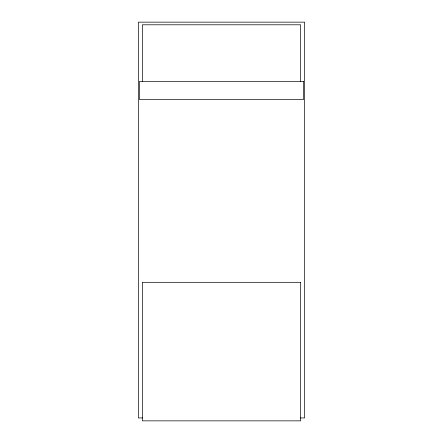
<?xml version="1.0" encoding="UTF-8"?>
<svg xmlns="http://www.w3.org/2000/svg" width="443" height="443" viewBox="0 0 443 443"><rect width="100%" height="100%" fill="white"/><g stroke="black" fill="none" stroke-linecap="round" stroke-linejoin="round"><path stroke-width="0.66" d="M142.519 417.948L138.382 417.948L138.382 22.15L304.618 22.15L304.618 417.948L300.481 417.948M300.659 81.518L300.659 24.791L142.341 24.791L142.341 81.518M303.627 81.518L139.373 81.518L139.373 99.465L303.627 99.465L303.627 81.518M300.659 282.318L142.341 282.318L142.341 420.85L300.659 420.85L300.659 282.318"/></g></svg>
